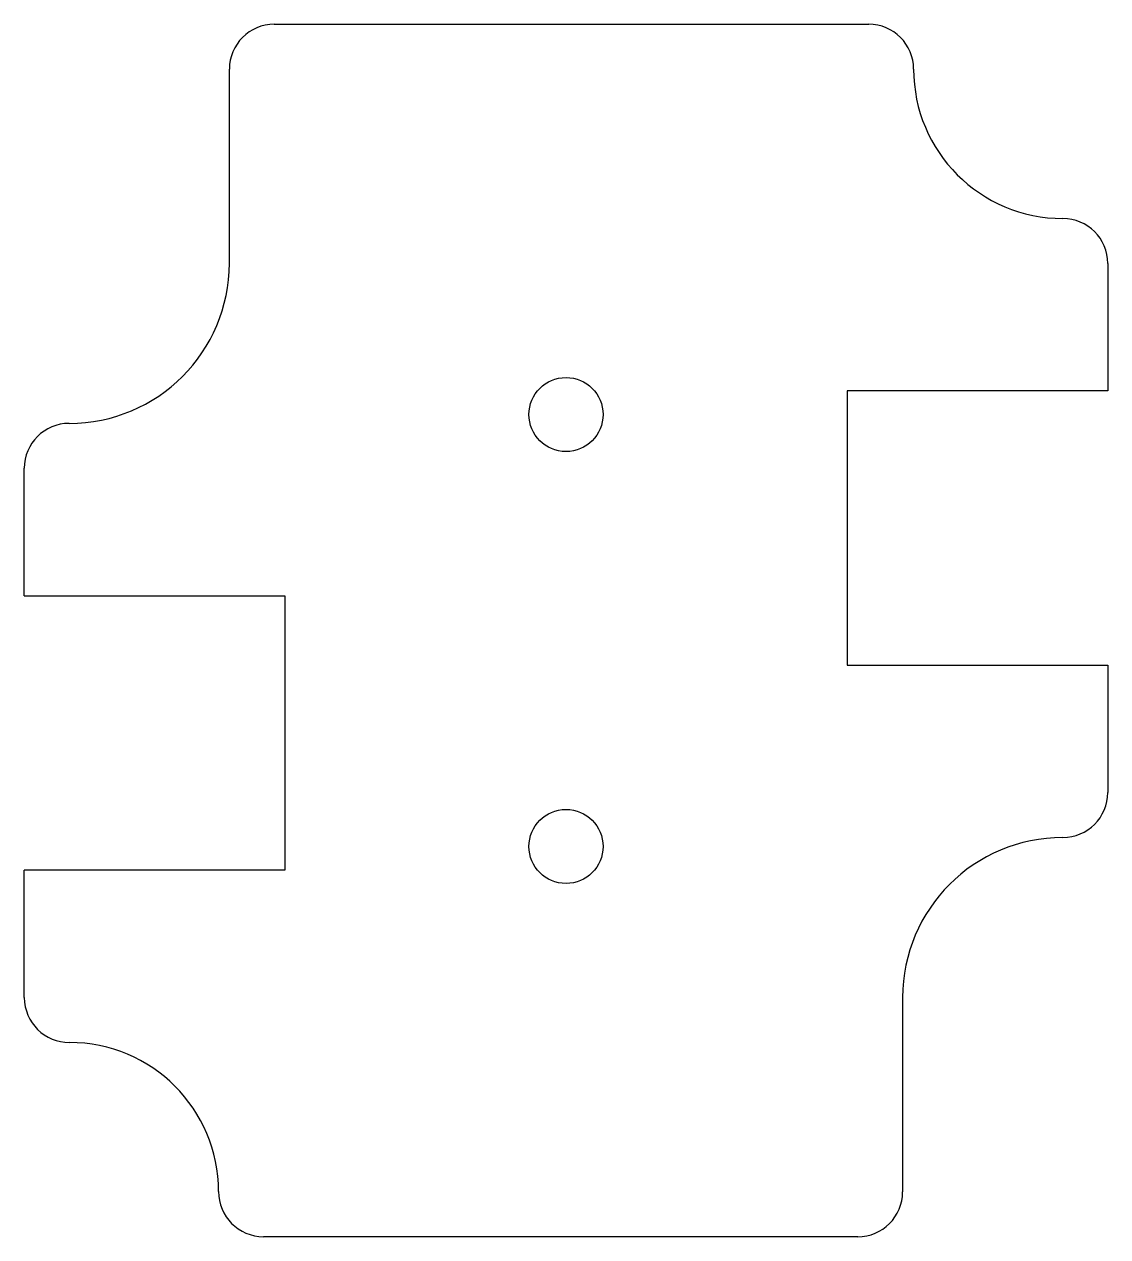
# Model space of a CAD drawing. Extents: x 0 to 50.2, y 0 to 56.2.
import ezdxf

# ---------------------------------------------------------------- set-up
doc = ezdxf.new("R2010")
doc.units = 0
doc.layers.add('20', color=31, linetype='CONTINUOUS')

msp = doc.modelspace()

# ---------------------------------------------------------------- linework, layer by layer
at = {"layer": '20'}
for p, q in [((11.5828, 56.1848), (39.116, 56.1848)), ((9.5, 45.1068), (9.5, 54.102)), ((50.19, 45.102), (50.19, 39.1922)), ((50.19, 39.1922), (38.125, 39.1922)), ((38.125, 39.1922), (38.125, 26.4922)), ((0, 29.6926), (0, 35.6072)), ((0, 29.6926), (12.065, 29.6926)), ((12.065, 29.6926), (12.065, 16.9926)), ((38.125, 26.4922), (50.19, 26.4922)), ((50.19, 26.4922), (50.19, 20.5828)), ((0, 11.0828), (0, 16.9926)), ((12.065, 16.9926), (0, 16.9926)), ((40.69, 11.0832), (40.69, 2.0828)), ((38.6072, 0), (11.0828, 0))]:
    msp.add_line(p, q, dxfattribs=at)
for centre in [(25.0952, 38.1), (25.0952, 18.0848)]:
    msp.add_circle(centre, 1.7145, dxfattribs=at)
for centre, radius, start, end in [((11.5828, 54.102), 2.0828, 90, 180), ((39.116, 54.102), 2.0828, 0, 90), ((48.1116, 54.0976), 6.9128, 179.9635, 269.9635), ((48.1072, 45.102), 2.0828, 0, 90), ((2.0832, 45.1068), 7.4168, 270, 0), ((2.083, 35.607), 2.083, 89.9945, 179.9945), ((48.107, 20.583), 2.083, 269.9945, 359.9945), ((48.1068, 11.0832), 7.4168, 90, 180), ((2.0914, 11.0914), 2.0914, 180.2356, 270.2356), ((2.1, 2.1), 6.9, 0, 90), ((11.0914, 2.0914), 2.0914, 179.7644, 269.7644), ((38.6072, 2.0828), 2.0828, 270, 0)]:
    msp.add_arc(centre, radius, start, end, dxfattribs=at)

doc.saveas('drawing.dxf')
